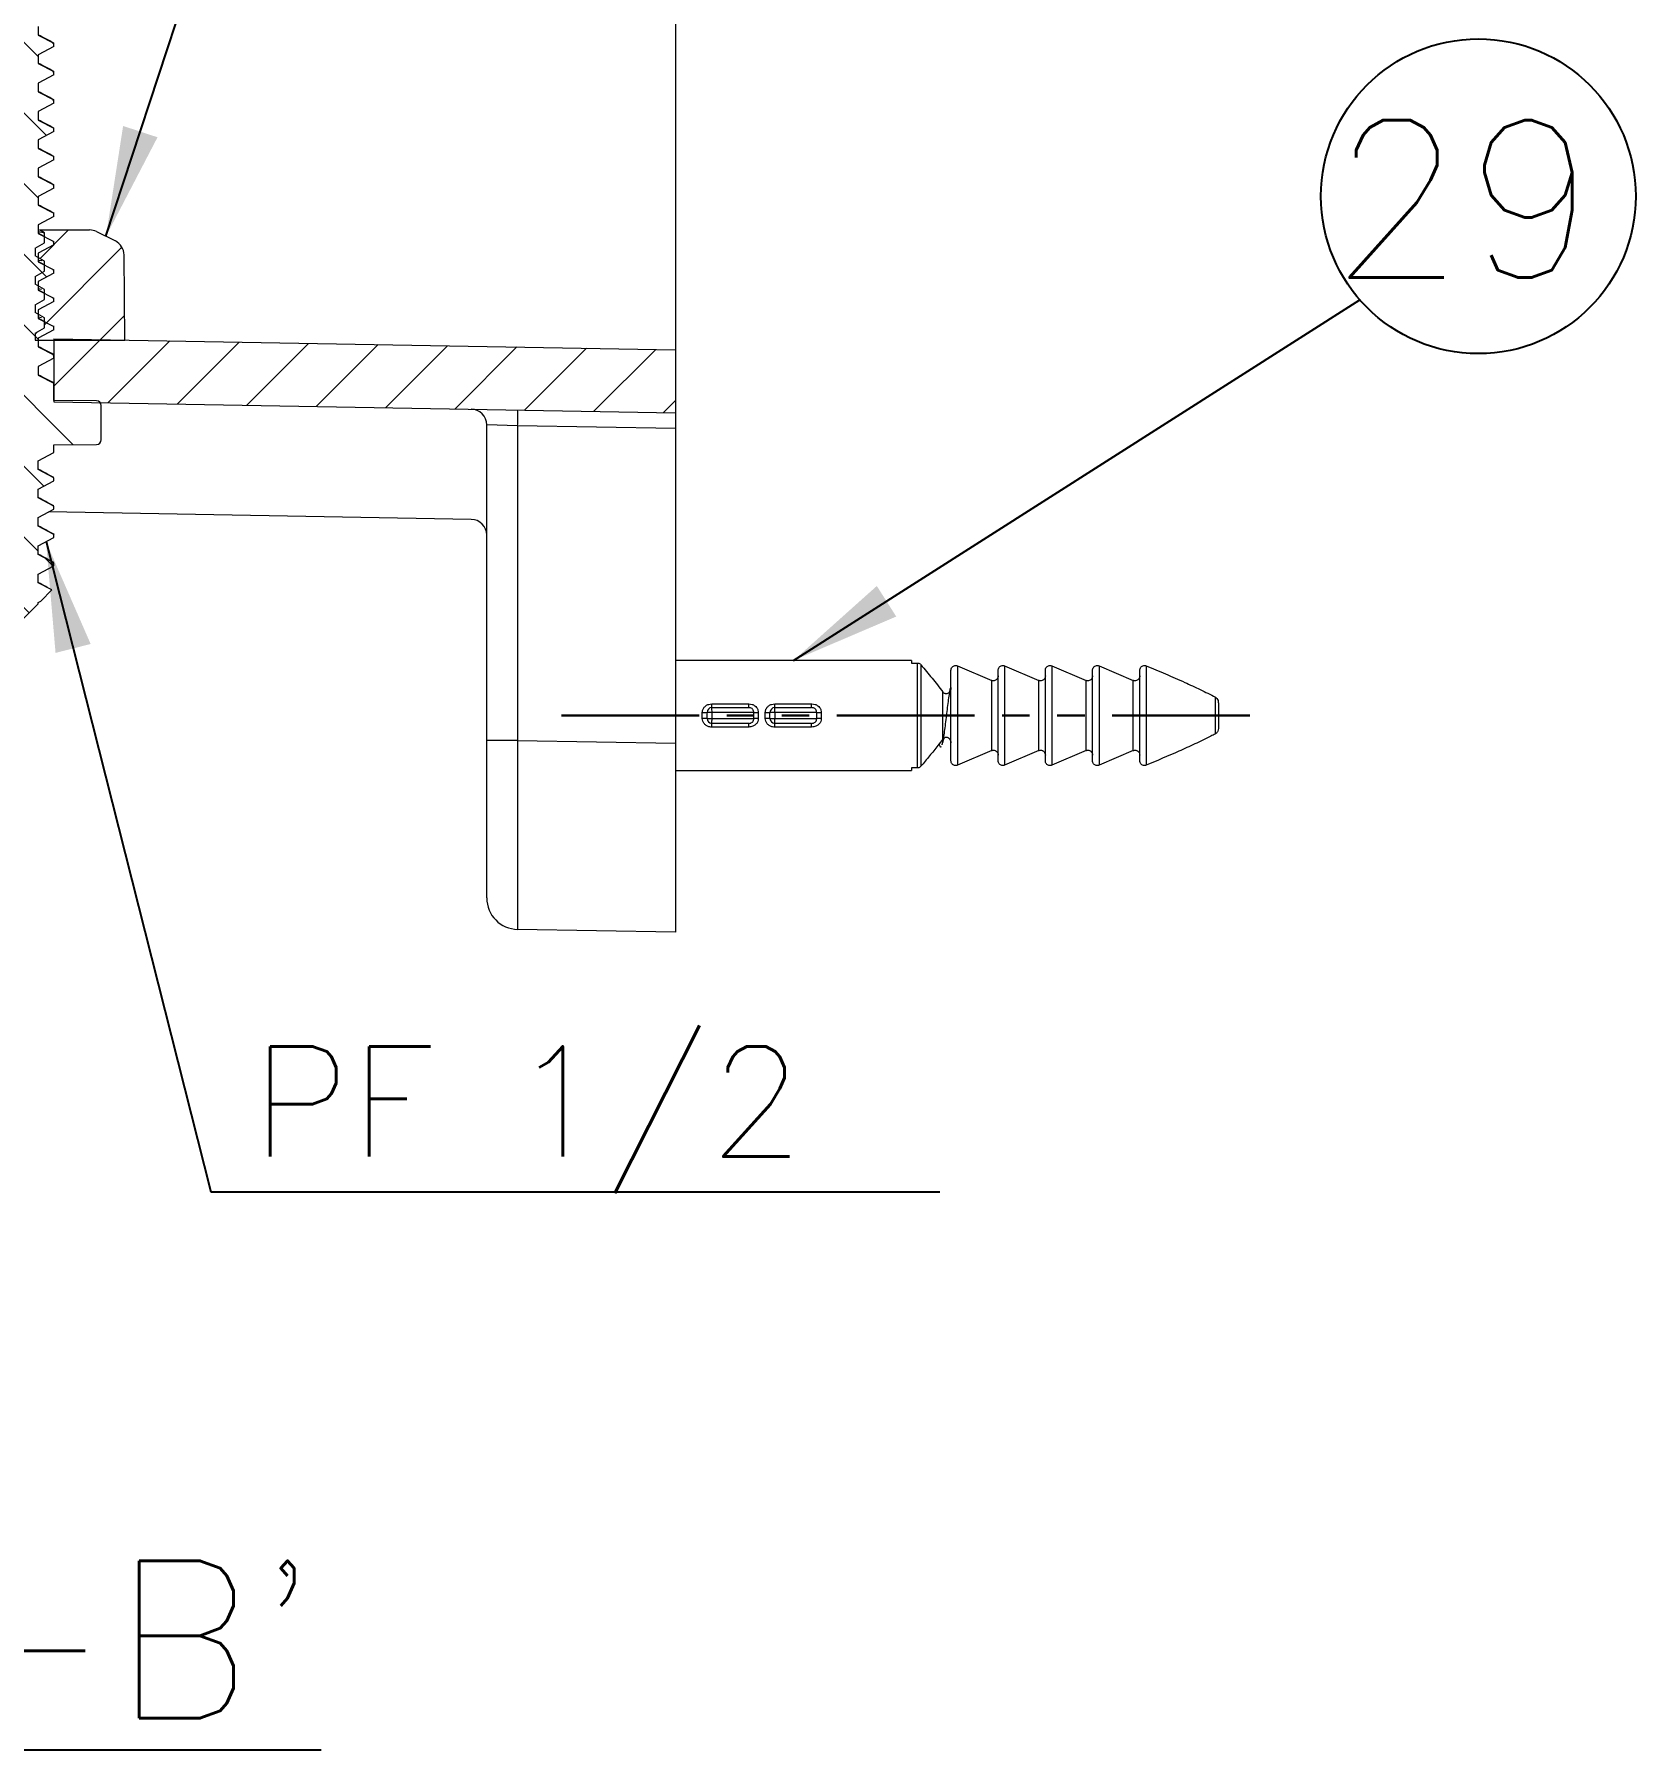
# Model space of a CAD drawing. Extents: x 14808 to 20058, y -13198 to -11680.
# Drawn here: x 16203.6 to 16254.5, y -12087.8 to -12033.4 of the extents above; entities that cross this region are included whole.
import ezdxf

# ---------------------------------------------------------------- set-up
doc = ezdxf.new("R2010")
doc.units = 0
doc.header["$LTSCALE"] = 7
doc.header["$MEASUREMENT"] = 0
doc.linetypes.add('PHANTOM', pattern=[2.5, 1.25, -0.25, 0.25, -0.25, 0.25, -0.25])
doc.layers.get('0').update_dxf_attribs({"color": 2, "linetype": 'CONTINUOUS'})
doc.layers.add('D', color=2, linetype='CONTINUOUS')
doc.layers.add('DWG', color=7, linetype='CONTINUOUS')
doc.styles.add('GHS', font='romans', dxfattribs={"bigfont": 'ghs'})
doc.dimstyles.new('STANDARD$7', dxfattribs={"dimtxt": 3.5, "dimasz": 3, "dimexe": 1, "dimexo": 0.0625, "dimgap": 1, "dimtad": 1, "dimdec": 4, "dimzin": 0, "dimdsep": 46, "dimtxsty": 'GHS', "dimcen": 1, "dimclrt": 2, "dimadec": 0, "dimazin": 0, "dimtfac": 1, "dimtdec": 4, "dimtofl": 0, "dimtmove": 0, "dimatfit": 3, "dimfxl": 1, "dimtolj": 1, "dimtzin": 0, "dimarcsym": 0})
pattern_1 = [(45, (16919.7908, -11560.2243), (-1.122532, 1.122532), [])]

msp = doc.modelspace()

# ---------------------------------------------------------------- hatches: boundary and pattern name
at = {"linetype": 'Continuous', "lineweight": 0}
h = msp.add_hatch(dxfattribs=at)
h.set_pattern_fill('ANSI31', color=2, scale=0.5, angle=90, style=0)
h.set_pattern_definition([(135, (16919.7908, -11560.2243), (-1.122532, -1.122532), [])])
edge = h.paths.add_edge_path(flags=0)
edge.add_line((16204.246, -12050.24), (16204.246, -12050.14))
edge.add_line((16204.246, -12050.14), (16203.741, -12049.878))
edge.add_line((16203.741, -12049.878), (16203.741, -12049.603))
edge.add_line((16203.741, -12049.603), (16204.246, -12049.34))
edge.add_line((16204.246, -12049.34), (16204.246, -12049.24))
edge.add_line((16204.246, -12049.24), (16203.741, -12048.978))
edge.add_line((16203.741, -12048.978), (16203.741, -12048.703))
edge.add_line((16203.741, -12048.703), (16204.246, -12048.44))
edge.add_line((16204.246, -12048.44), (16204.246, -12048.34))
edge.add_line((16204.246, -12048.34), (16203.741, -12048.078))
edge.add_line((16203.741, -12048.078), (16203.741, -12047.803))
edge.add_line((16203.741, -12047.803), (16204.246, -12047.54))
edge.add_line((16204.246, -12047.54), (16204.246, -12047.44))
edge.add_line((16204.246, -12047.44), (16203.741, -12047.178))
edge.add_line((16203.741, -12047.178), (16203.741, -12046.903))
edge.add_line((16203.741, -12046.903), (16204.246, -12046.64))
edge.add_line((16204.246, -12046.64), (16204.246, -12046.395))
edge.add_line((16204.246, -12046.395), (16205.597, -12046.383))
edge.add_arc((16205.596, -12046.233), 0.15, 270.5, 360)
edge.add_line((16205.746, -12046.233), (16205.746, -12045.148))
edge.add_arc((16205.596, -12045.148), 0.15, 0, 89.5)
edge.add_line((16205.597, -12044.998), (16204.246, -12044.986))
edge.add_line((16204.246, -12044.986), (16204.246, -12044.44))
edge.add_line((16204.246, -12044.44), (16203.741, -12044.178))
edge.add_line((16203.741, -12044.178), (16203.741, -12043.903))
edge.add_line((16203.741, -12043.903), (16204.246, -12043.64))
edge.add_line((16204.246, -12043.64), (16204.246, -12043.54))
edge.add_line((16204.246, -12043.54), (16203.741, -12043.278))
edge.add_line((16203.741, -12043.278), (16203.741, -12043.003))
edge.add_line((16203.741, -12043.003), (16204.246, -12042.74))
edge.add_line((16204.246, -12042.74), (16204.246, -12042.64))
edge.add_line((16204.246, -12042.64), (16203.741, -12042.378))
edge.add_line((16203.741, -12042.378), (16203.741, -12042.103))
edge.add_line((16203.741, -12042.103), (16204.246, -12041.84))
edge.add_line((16204.246, -12041.84), (16204.246, -12041.74))
edge.add_line((16204.246, -12041.74), (16203.741, -12041.478))
edge.add_line((16203.741, -12041.478), (16203.741, -12041.203))
edge.add_line((16203.741, -12041.203), (16204.246, -12040.94))
edge.add_line((16204.246, -12040.94), (16204.246, -12040.84))
edge.add_line((16204.246, -12040.84), (16203.741, -12040.578))
edge.add_line((16203.741, -12040.578), (16203.741, -12040.303))
edge.add_line((16203.741, -12040.303), (16204.246, -12040.04))
edge.add_line((16204.246, -12040.04), (16204.246, -12039.94))
edge.add_line((16204.246, -12039.94), (16203.741, -12039.678))
edge.add_line((16203.741, -12039.678), (16203.741, -12039.403))
edge.add_line((16203.741, -12039.403), (16204.246, -12039.14))
edge.add_line((16204.246, -12039.14), (16204.246, -12039.04))
edge.add_line((16204.246, -12039.04), (16203.741, -12038.778))
edge.add_line((16203.741, -12038.778), (16203.741, -12038.503))
edge.add_line((16203.741, -12038.503), (16204.246, -12038.24))
edge.add_line((16204.246, -12038.24), (16204.246, -12038.14))
edge.add_line((16204.246, -12038.14), (16203.741, -12037.878))
edge.add_line((16203.741, -12037.878), (16203.741, -12037.603))
edge.add_line((16203.741, -12037.603), (16204.246, -12037.34))
edge.add_line((16204.246, -12037.34), (16204.246, -12037.24))
edge.add_line((16204.246, -12037.24), (16203.741, -12036.978))
edge.add_line((16203.741, -12036.978), (16203.741, -12036.703))
edge.add_line((16203.741, -12036.703), (16204.246, -12036.44))
edge.add_line((16204.246, -12036.44), (16204.246, -12036.34))
edge.add_line((16204.246, -12036.34), (16203.741, -12036.078))
edge.add_line((16203.741, -12036.078), (16203.741, -12035.803))
edge.add_line((16203.741, -12035.803), (16204.246, -12035.54))
edge.add_line((16204.246, -12035.54), (16204.246, -12035.44))
edge.add_line((16204.246, -12035.44), (16203.741, -12035.178))
edge.add_line((16203.741, -12035.178), (16203.741, -12034.903))
edge.add_line((16203.741, -12034.903), (16204.246, -12034.64))
edge.add_line((16204.246, -12034.64), (16204.246, -12034.54))
edge.add_line((16204.246, -12034.54), (16203.741, -12034.278))
edge.add_line((16203.741, -12034.278), (16203.741, -12034.003))
edge.add_line((16203.741, -12034.003), (16204.246, -12033.74))
edge.add_line((16204.246, -12033.74), (16204.246, -12033.64))
edge.add_line((16204.246, -12033.64), (16203.741, -12033.378))
edge.add_line((16203.741, -12033.378), (16203.741, -12033.103))
edge.add_line((16203.741, -12033.103), (16204.18, -12032.875))
edge.add_line((16204.18, -12032.875), (16203.828, -12032.523))
edge.add_line((16203.828, -12032.523), (16203.741, -12032.478))
edge.add_line((16203.741, -12032.478), (16203.741, -12032.436))
edge.add_line((16203.741, -12032.436), (16203.246, -12031.94))
edge.add_line((16203.246, -12031.94), (16202.648, -12031.94))
edge.add_line((16202.648, -12031.94), (16202.143, -12032.44))
edge.add_line((16202.143, -12032.44), (16202.104, -12041.44))
edge.add_line((16202.104, -12041.44), (16201.021, -12041.44))
edge.add_line((16201.021, -12041.44), (16201.071, -12047.19))
edge.add_line((16201.071, -12047.19), (16201.325, -12047.44))
edge.add_line((16201.325, -12047.44), (16202.621, -12047.44))
edge.add_line((16202.621, -12047.44), (16202.66, -12051.94))
edge.add_line((16202.66, -12051.94), (16203.246, -12051.94))
edge.add_line((16203.246, -12051.94), (16203.741, -12051.445))
edge.add_line((16203.741, -12051.445), (16203.741, -12051.403))
edge.add_line((16203.741, -12051.403), (16203.828, -12051.357))
edge.add_line((16203.828, -12051.357), (16204.18, -12051.006))
edge.add_line((16204.18, -12051.006), (16203.741, -12050.778))
edge.add_line((16203.741, -12050.778), (16203.741, -12050.503))
edge.add_line((16203.741, -12050.503), (16204.246, -12050.24))
h = msp.add_hatch(dxfattribs=at)
h.set_pattern_fill('ANSI31', color=2, scale=0.5, style=0)
h.set_pattern_definition(pattern_1)
edge = h.paths.add_edge_path(flags=0)
edge.add_line((16203.943, -12039.978), (16203.653, -12040.146))
edge.add_line((16203.653, -12040.146), (16203.653, -12040.396))
edge.add_line((16203.653, -12040.396), (16203.943, -12040.563))
edge.add_line((16203.943, -12040.563), (16203.943, -12040.878))
edge.add_line((16203.943, -12040.878), (16203.653, -12041.046))
edge.add_line((16203.653, -12041.046), (16203.653, -12041.296))
edge.add_line((16203.653, -12041.296), (16203.943, -12041.463))
edge.add_line((16203.943, -12041.463), (16203.943, -12041.778))
edge.add_line((16203.943, -12041.778), (16203.653, -12041.946))
edge.add_line((16203.653, -12041.946), (16203.653, -12042.196))
edge.add_line((16203.653, -12042.196), (16203.943, -12042.363))
edge.add_line((16203.943, -12042.363), (16203.943, -12042.678))
edge.add_line((16203.943, -12042.678), (16203.653, -12042.846))
edge.add_line((16203.653, -12042.846), (16203.653, -12043.071))
edge.add_line((16203.653, -12043.071), (16206.496, -12043.071))
edge.add_line((16206.496, -12043.071), (16206.472, -12040.364))
edge.add_arc((16205.972, -12040.368), 0.5, 0.5, 63.4349)
edge.add_line((16206.196, -12039.921), (16205.601, -12039.624))
edge.add_arc((16205.378, -12040.071), 0.5, 63.4349, 90)
edge.add_line((16205.378, -12039.571), (16203.783, -12039.571))
edge.add_line((16203.783, -12039.571), (16203.943, -12039.663))
edge.add_line((16203.943, -12039.663), (16203.943, -12039.978))
h = msp.add_hatch(dxfattribs=at)
h.set_pattern_fill('ANSI31', color=2, scale=0.5, style=0)
h.set_pattern_definition(pattern_1)
h.paths.add_polyline_path([(16223.996, -12045.377), (16223.996, -12043.376), (16204.246, -12043.032), (16204.246, -12045.032)], flags=0)

# ---------------------------------------------------------------- linework, layer by layer
at = {"color": 7, "linetype": 'Continuous', "lineweight": 15}
for p, q in [((16223.996, -12032.087), (16223.996, -12033.784)), ((16203.741, -12033.103), (16203.741, -12033.378)), ((16203.741, -12033.378), (16204.246, -12033.64)), ((16204.246, -12033.74), (16203.741, -12034.003)), ((16204.203, -12033.633), (16204.246, -12033.64)), ((16204.246, -12033.74), (16204.246, -12033.64)), ((16223.996, -12033.784), (16223.996, -12043.376)), ((16203.741, -12034.003), (16203.741, -12034.278)), ((16203.741, -12034.278), (16204.246, -12034.54)), ((16204.246, -12034.64), (16203.741, -12034.903)), ((16203.741, -12034.903), (16203.741, -12035.178)), ((16204.201, -12034.533), (16204.246, -12034.54)), ((16204.246, -12034.64), (16204.246, -12034.54)), ((16203.741, -12035.178), (16204.246, -12035.44)), ((16204.198, -12035.433), (16204.246, -12035.44)), ((16204.246, -12035.54), (16204.246, -12035.44)), ((16204.246, -12035.54), (16203.741, -12035.803)), ((16203.741, -12035.803), (16203.741, -12036.078)), ((16203.741, -12036.078), (16204.246, -12036.34)), ((16204.246, -12036.44), (16203.741, -12036.703)), ((16204.221, -12036.333), (16204.246, -12036.34)), ((16204.246, -12036.44), (16204.246, -12036.34)), ((16203.741, -12036.703), (16203.741, -12036.978)), ((16203.741, -12036.978), (16204.246, -12037.24)), ((16204.246, -12037.34), (16203.741, -12037.603)), ((16203.741, -12037.603), (16203.741, -12037.878)), ((16204.219, -12037.233), (16204.246, -12037.24)), ((16204.246, -12037.34), (16204.246, -12037.24)), ((16203.741, -12037.878), (16204.246, -12038.14)), ((16204.205, -12038.133), (16204.246, -12038.14)), ((16204.246, -12038.24), (16204.246, -12038.14)), ((16204.246, -12038.24), (16203.741, -12038.503)), ((16203.741, -12038.503), (16203.741, -12038.778)), ((16203.741, -12038.778), (16204.246, -12039.04)), ((16204.246, -12039.14), (16203.741, -12039.403)), ((16204.246, -12039.14), (16204.246, -12039.04)), ((16203.741, -12039.403), (16203.741, -12039.678)), ((16203.936, -12039.775), (16203.741, -12039.674)), ((16203.741, -12039.678), (16204.246, -12039.94)), ((16203.943, -12039.663), (16203.783, -12039.571)), ((16203.783, -12039.571), (16205.378, -12039.571)), ((16203.943, -12039.978), (16203.943, -12039.663)), ((16205.601, -12039.624), (16206.196, -12039.921)), ((16203.653, -12040.146), (16203.943, -12039.978)), ((16203.653, -12040.146), (16203.653, -12040.396)), ((16204.246, -12040.04), (16203.741, -12040.303)), ((16203.741, -12040.303), (16203.741, -12040.578)), ((16204.211, -12039.933), (16204.246, -12039.94)), ((16204.246, -12040.04), (16204.246, -12039.94)), ((16206.496, -12043.071), (16206.472, -12040.364)), ((16203.943, -12040.563), (16203.653, -12040.396)), ((16203.653, -12041.046), (16203.943, -12040.878)), ((16203.936, -12040.675), (16203.741, -12040.574)), ((16203.741, -12040.578), (16204.246, -12040.84)), ((16203.943, -12040.878), (16203.943, -12040.563)), ((16204.214, -12040.833), (16204.246, -12040.84)), ((16204.246, -12040.94), (16204.246, -12040.84)), ((16203.653, -12041.046), (16203.653, -12041.296)), ((16203.943, -12041.463), (16203.653, -12041.296)), ((16204.246, -12040.94), (16203.741, -12041.203)), ((16203.741, -12041.203), (16203.741, -12041.478)), ((16203.741, -12041.427), (16203.848, -12041.446)), ((16203.936, -12041.575), (16203.741, -12041.474)), ((16203.741, -12041.478), (16204.246, -12041.74)), ((16203.943, -12041.778), (16203.943, -12041.463)), ((16203.653, -12041.946), (16203.943, -12041.778)), ((16203.653, -12041.946), (16203.653, -12042.196)), ((16204.246, -12041.84), (16203.741, -12042.103)), ((16204.212, -12041.733), (16204.246, -12041.74)), ((16204.246, -12041.84), (16204.246, -12041.74)), ((16203.943, -12042.363), (16203.653, -12042.196)), ((16203.741, -12042.103), (16203.741, -12042.378)), ((16203.741, -12042.326), (16203.853, -12042.346)), ((16203.936, -12042.475), (16203.741, -12042.374)), ((16203.741, -12042.378), (16204.246, -12042.64)), ((16203.943, -12042.678), (16203.943, -12042.363)), ((16203.653, -12042.846), (16203.943, -12042.678)), ((16203.653, -12042.846), (16203.653, -12043.071)), ((16203.653, -12043.071), (16206.496, -12043.071)), ((16204.246, -12042.74), (16203.741, -12043.003)), ((16203.741, -12043.003), (16203.741, -12043.278)), ((16204.246, -12042.74), (16204.246, -12042.64)), ((16204.246, -12043.032), (16204.246, -12045.032)), ((16204.246, -12043.032), (16223.996, -12043.376)), ((16203.741, -12043.278), (16204.246, -12043.54)), ((16204.246, -12043.64), (16203.741, -12043.903)), ((16204.212, -12043.533), (16204.246, -12043.54)), ((16204.246, -12043.64), (16204.246, -12043.54)), ((16223.996, -12043.376), (16223.996, -12045.377)), ((16203.741, -12043.903), (16203.741, -12044.178)), ((16203.741, -12044.178), (16204.246, -12044.44)), ((16204.215, -12044.433), (16204.246, -12044.44)), ((16204.246, -12044.986), (16204.246, -12044.44)), ((16205.597, -12044.998), (16204.246, -12044.986)), ((16204.246, -12045.032), (16223.996, -12045.377)), ((16205.746, -12046.233), (16205.746, -12045.148)), ((16218.978, -12045.789), (16217.996, -12045.763)), ((16217.996, -12055.79), (16217.996, -12045.763)), ((16223.996, -12045.877), (16218.978, -12045.789)), ((16218.978, -12045.789), (16218.978, -12055.79)), ((16223.996, -12045.377), (16223.996, -12045.877)), ((16223.996, -12045.877), (16223.996, -12055.878)), ((16203.741, -12046.903), (16204.246, -12046.64)), ((16203.741, -12047.178), (16203.741, -12046.903)), ((16204.246, -12046.395), (16205.597, -12046.383)), ((16204.246, -12046.64), (16204.246, -12046.395)), ((16204.246, -12047.44), (16203.741, -12047.178)), ((16204.246, -12047.44), (16204.216, -12047.433)), ((16204.246, -12047.54), (16204.246, -12047.44)), ((16203.741, -12047.803), (16204.246, -12047.54)), ((16203.741, -12048.078), (16203.741, -12047.803)), ((16204.246, -12048.34), (16203.741, -12048.078)), ((16203.741, -12048.703), (16204.246, -12048.44)), ((16217.504, -12048.763), (16204.075, -12048.529)), ((16204.246, -12048.34), (16204.211, -12048.333)), ((16204.246, -12048.44), (16204.246, -12048.34)), ((16203.741, -12048.978), (16203.741, -12048.703)), ((16204.246, -12049.24), (16203.741, -12048.978)), ((16203.741, -12049.603), (16204.246, -12049.34)), ((16203.741, -12049.878), (16203.741, -12049.603)), ((16204.246, -12049.34), (16204.246, -12049.24)), ((16204.246, -12050.14), (16203.741, -12049.878)), ((16204.246, -12050.14), (16204.22, -12050.133)), ((16204.246, -12050.24), (16204.246, -12050.14)), ((16203.741, -12050.503), (16204.246, -12050.24)), ((16203.741, -12050.778), (16203.741, -12050.503)), ((16204.18, -12051.006), (16203.741, -12050.778)), ((16204.18, -12051.006), (16203.828, -12051.357)), ((16204.18, -12051.006), (16204.149, -12051.001)), ((16203.741, -12051.445), (16203.246, -12051.94)), ((16203.741, -12051.403), (16203.828, -12051.357)), ((16203.741, -12051.445), (16203.741, -12051.403)), ((16231.496, -12053.244), (16223.996, -12053.244)), ((16231.496, -12053.244), (16231.496, -12053.327)), ((16231.496, -12053.327), (16231.678, -12053.327)), ((16231.678, -12056.661), (16231.678, -12053.327)), ((16231.79, -12053.38), (16231.79, -12056.608)), ((16232.951, -12053.413), (16232.951, -12056.574)), ((16232.951, -12053.413), (16234.04, -12053.883)), ((16234.451, -12053.413), (16234.451, -12056.574)), ((16234.451, -12053.413), (16235.54, -12053.883)), ((16235.951, -12053.413), (16235.951, -12056.574)), ((16235.951, -12053.413), (16237.04, -12053.883)), ((16237.451, -12053.413), (16237.451, -12056.574)), ((16237.451, -12053.413), (16238.54, -12053.883)), ((16238.951, -12053.413), (16238.951, -12056.574)), ((16232.746, -12056.427), (16232.746, -12053.561)), ((16234.04, -12056.105), (16234.04, -12053.883)), ((16234.246, -12056.427), (16234.246, -12053.561)), ((16235.54, -12056.105), (16235.54, -12053.883)), ((16235.746, -12056.427), (16235.746, -12053.561)), ((16237.04, -12056.105), (16237.04, -12053.883)), ((16237.246, -12056.427), (16237.246, -12053.561)), ((16238.54, -12056.105), (16238.54, -12053.883)), ((16238.746, -12056.427), (16238.746, -12053.561)), ((16232.483, -12055.744), (16232.483, -12054.244)), ((16232.742, -12054.094), (16232.691, -12054.261)), ((16241.151, -12055.575), (16241.151, -12054.413)), ((16224.846, -12055.086), (16224.846, -12054.902)), ((16225.153, -12054.894), (16224.996, -12054.894)), ((16224.996, -12055.094), (16224.996, -12054.894)), ((16224.996, -12055.094), (16225.153, -12055.094)), ((16225.146, -12054.744), (16225.146, -12054.626)), ((16225.146, -12054.626), (16226.32, -12054.626)), ((16225.153, -12054.894), (16225.153, -12055.094)), ((16226.32, -12054.744), (16226.32, -12054.626)), ((16226.846, -12055.086), (16226.846, -12054.902)), ((16227.153, -12054.894), (16226.996, -12054.894)), ((16226.996, -12055.094), (16226.996, -12054.894)), ((16226.996, -12055.094), (16227.153, -12055.094)), ((16227.146, -12054.744), (16227.146, -12054.626)), ((16227.146, -12054.626), (16228.32, -12054.626)), ((16227.153, -12054.894), (16227.153, -12055.094)), ((16228.32, -12054.744), (16228.32, -12054.626)), ((16241.246, -12054.624), (16241.246, -12055.364)), ((16225.146, -12055.362), (16225.146, -12055.244)), ((16226.32, -12055.362), (16225.146, -12055.362)), ((16226.32, -12055.362), (16226.32, -12055.244)), ((16227.146, -12055.362), (16227.146, -12055.244)), ((16228.32, -12055.362), (16227.146, -12055.362)), ((16228.32, -12055.362), (16228.32, -12055.244)), ((16218.978, -12055.79), (16217.996, -12055.79)), ((16217.996, -12060.789), (16217.996, -12055.79)), ((16218.978, -12055.79), (16223.996, -12055.878)), ((16223.996, -12055.878), (16223.996, -12061.877)), ((16234.04, -12056.105), (16232.951, -12056.574)), ((16235.54, -12056.105), (16234.451, -12056.574)), ((16237.04, -12056.105), (16235.951, -12056.574)), ((16238.54, -12056.105), (16237.451, -12056.574)), ((16231.678, -12056.661), (16231.496, -12056.661)), ((16231.496, -12056.661), (16231.496, -12056.744)), ((16223.996, -12056.744), (16231.496, -12056.744)), ((16223.996, -12061.877), (16218.978, -12061.789))]:
    msp.add_line(p, q, dxfattribs=at)
at = {"color": 1, "linetype": 'PHANTOM', "lineweight": 30, "ltscale": 0.5}
msp.add_line((16242.246, -12054.994), (16219.575, -12054.994), dxfattribs=at)
msp.add_circle((16249.503, -12038.5), 5)
at = {"color": 7, "linetype": 'Continuous', "lineweight": 15}
for centre, radius, start, end in [((16205.378, -12040.071), 0.5, 63.4349, 90), ((16205.972, -12040.368), 0.5, 0.5, 63.4349), ((16205.596, -12045.148), 0.15, 0, 89.5), ((16217.496, -12045.763), 0.5, 0, 89), ((16211.814, -12045.539), 7.168, 358.0016, 1.9984), ((16205.596, -12046.233), 0.15, 270.5, 0), ((16217.496, -12049.263), 0.5, 0, 89), ((16224.883, -12054.183), 0.719, 267.0203, 279.0053), ((16224.883, -12055.804), 0.719, 80.9947, 92.9797), ((16225.146, -12054.894), 0.15, 90, 180), ((16225.146, -12055.094), 0.15, 180, 270), ((16224.438, -12054.857), 0.716, 357.0075, 9.0446), ((16224.438, -12055.131), 0.716, 350.9554, 2.9925), ((16226.619, -12053.685), 1.217, 263.4644, 270.2691), ((16226.619, -12056.303), 1.217, 89.7309, 96.5356), ((16226.883, -12054.183), 0.719, 267.0203, 279.0053), ((16226.883, -12055.804), 0.719, 80.9947, 92.9797), ((16227.146, -12054.894), 0.15, 90, 180), ((16227.146, -12055.094), 0.15, 180, 270), ((16226.438, -12054.857), 0.716, 357.0075, 9.0446), ((16226.438, -12055.131), 0.716, 350.9554, 2.9925), ((16228.619, -12053.685), 1.217, 263.4644, 270.2691), ((16228.619, -12056.303), 1.217, 89.7309, 96.5356), ((16218.996, -12060.789), 1, 180, 269)]:
    msp.add_arc(centre, radius, start, end, dxfattribs=at)
msp.add_ellipse((16218.996, -12055.789), major_axis=(0.017, 6.001), ratio=0.002908, start_param=1.571059, end_param=3.14155, dxfattribs=at)
for points, knots in [([(16204.239, -12033.633), (16204.154, -12033.589), (16203.989, -12033.503), (16203.823, -12033.416), (16203.741, -12033.374)], [0, 0, 0, 0, 0.507767, 1, 1, 1, 1]), ([(16204.239, -12034.533), (16204.154, -12034.489), (16203.989, -12034.403), (16203.823, -12034.316), (16203.741, -12034.274)], [0, 0, 0, 0, 0.507767, 1, 1, 1, 1]), ([(16204.239, -12035.433), (16204.154, -12035.389), (16203.989, -12035.303), (16203.823, -12035.216), (16203.741, -12035.174)], [0, 0, 0, 0, 0.507767, 1, 1, 1, 1]), ([(16204.239, -12036.333), (16204.154, -12036.289), (16203.989, -12036.203), (16203.823, -12036.116), (16203.741, -12036.074)], [0, 0, 0, 0, 0.507767, 1, 1, 1, 1]), ([(16204.239, -12037.233), (16204.154, -12037.189), (16203.989, -12037.103), (16203.823, -12037.016), (16203.741, -12036.974)], [0, 0, 0, 0, 0.507767, 1, 1, 1, 1]), ([(16204.239, -12038.133), (16204.154, -12038.089), (16203.989, -12038.003), (16203.823, -12037.916), (16203.741, -12037.874)], [0, 0, 0, 0, 0.507767, 1, 1, 1, 1]), ([(16204.239, -12039.033), (16204.154, -12038.989), (16203.989, -12038.903), (16203.823, -12038.816), (16203.741, -12038.774)], [0, 0, 0, 0, 0.507767, 1, 1, 1, 1]), ([(16204.235, -12039.033), (16204.237, -12039.033), (16204.253, -12039.036), (16204.249, -12039.038), (16204.246, -12039.04)], [0, 0, 0, 0, 0.117816, 1, 1, 1, 1]), ([(16203.741, -12039.624), (16203.764, -12039.626), (16203.894, -12039.637), (16203.905, -12039.648), (16203.914, -12039.656)], [0, 0, 0, 0, 0.174058, 1, 1, 1, 1]), ([(16203.741, -12040.524), (16203.753, -12040.525), (16203.87, -12040.533), (16203.869, -12040.54), (16203.867, -12040.547)], [0, 0, 0, 0, 0.102237, 1, 1, 1, 1]), ([(16204.226, -12042.633), (16204.232, -12042.634), (16204.253, -12042.636), (16204.249, -12042.639), (16204.246, -12042.64)], [0, 0, 0, 0, 0.297031, 1, 1, 1, 1]), ([(16204.239, -12043.533), (16204.154, -12043.489), (16203.989, -12043.403), (16203.823, -12043.316), (16203.741, -12043.274)], [0, 0, 0, 0, 0.5077675, 1, 1, 1, 1]), ([(16204.239, -12044.433), (16204.154, -12044.389), (16203.989, -12044.303), (16203.823, -12044.216), (16203.741, -12044.174)], [0, 0, 0, 0, 0.507767, 1, 1, 1, 1]), ([(16204.239, -12047.433), (16204.154, -12047.389), (16203.989, -12047.303), (16203.823, -12047.216), (16203.741, -12047.174)], [0, 0, 0, 0, 0.507767, 1, 1, 1, 1]), ([(16204.239, -12048.333), (16204.154, -12048.289), (16203.989, -12048.203), (16203.823, -12048.116), (16203.741, -12048.074)], [0, 0, 0, 0, 0.5077675, 1, 1, 1, 1]), ([(16204.239, -12049.233), (16204.154, -12049.189), (16203.989, -12049.103), (16203.823, -12049.016), (16203.741, -12048.974)], [0, 0, 0, 0, 0.507767, 1, 1, 1, 1]), ([(16204.246, -12049.24), (16204.247, -12049.239), (16204.249, -12049.237), (16204.23, -12049.234), (16204.22, -12049.233)], [0, 0, 0, 0, 0.467804, 1, 1, 1, 1]), ([(16204.239, -12050.133), (16204.154, -12050.089), (16203.989, -12050.003), (16203.823, -12049.916), (16203.741, -12049.874)], [0, 0, 0, 0, 0.5077675, 1, 1, 1, 1]), ([(16204.155, -12050.99), (16204.099, -12050.96), (16203.961, -12050.888), (16203.823, -12050.816), (16203.741, -12050.774)], [0, 0, 0, 0, 0.408874, 1, 1, 1, 1]), ([(16231.678, -12053.327), (16231.684, -12053.327), (16231.699, -12053.328), (16231.73, -12053.335), (16231.764, -12053.352), (16231.783, -12053.372), (16231.79, -12053.38)], [0, 0, 0, 0, 0.143051, 0.35299, 0.744782, 1, 1, 1, 1]), ([(16231.79, -12053.38), (16231.909, -12053.521), (16232.148, -12053.803), (16232.371, -12054.097), (16232.483, -12054.244)], [0, 0, 0, 0, 0.499794, 1, 1, 1, 1]), ([(16232.746, -12053.561), (16232.747, -12053.543), (16232.751, -12053.505), (16232.779, -12053.456), (16232.82, -12053.42), (16232.863, -12053.404), (16232.906, -12053.401), (16232.933, -12053.406), (16232.95, -12053.413), (16232.951, -12053.413)], [0, 0, 0, 0, 0.183485, 0.373192, 0.554244, 0.72489, 0.820724, 0.983017, 1, 1, 1, 1]), ([(16234.246, -12053.561), (16234.247, -12053.543), (16234.251, -12053.505), (16234.279, -12053.456), (16234.32, -12053.42), (16234.363, -12053.404), (16234.406, -12053.401), (16234.433, -12053.406), (16234.45, -12053.413), (16234.451, -12053.413)], [0, 0, 0, 0, 0.183485, 0.373192, 0.554244, 0.72489, 0.820724, 0.983017, 1, 1, 1, 1]), ([(16235.746, -12053.561), (16235.747, -12053.543), (16235.751, -12053.505), (16235.779, -12053.456), (16235.82, -12053.42), (16235.863, -12053.404), (16235.906, -12053.401), (16235.933, -12053.406), (16235.95, -12053.413), (16235.951, -12053.413)], [0, 0, 0, 0, 0.183485, 0.373192, 0.554244, 0.72489, 0.820724, 0.983017, 1, 1, 1, 1]), ([(16237.246, -12053.561), (16237.247, -12053.543), (16237.251, -12053.505), (16237.279, -12053.456), (16237.32, -12053.42), (16237.363, -12053.404), (16237.406, -12053.401), (16237.433, -12053.406), (16237.45, -12053.413), (16237.451, -12053.413)], [0, 0, 0, 0, 0.1834852, 0.3731921, 0.5542445, 0.7248902, 0.8207235, 0.9830171, 1, 1, 1, 1]), ([(16238.746, -12053.561), (16238.747, -12053.543), (16238.751, -12053.505), (16238.779, -12053.456), (16238.82, -12053.42), (16238.863, -12053.404), (16238.906, -12053.401), (16238.933, -12053.406), (16238.95, -12053.413), (16238.951, -12053.413)], [0, 0, 0, 0, 0.183485, 0.373192, 0.554244, 0.72489, 0.820724, 0.983017, 1, 1, 1, 1]), ([(16238.951, -12053.413), (16239.156, -12053.5), (16239.564, -12053.673), (16240.137, -12053.924), (16240.669, -12054.165), (16240.99, -12054.33), (16241.151, -12054.413)], [0, 0, 0, 0, 0.275504, 0.551034, 0.775409, 1, 1, 1, 1]), ([(16234.246, -12053.73), (16234.245, -12053.74), (16234.244, -12053.769), (16234.227, -12053.817), (16234.19, -12053.862), (16234.142, -12053.89), (16234.091, -12053.897), (16234.058, -12053.89), (16234.042, -12053.883), (16234.04, -12053.883)], [0, 0, 0, 0, 0.0972729, 0.2926542, 0.4863691, 0.6666558, 0.8288978, 0.9800586, 1, 1, 1, 1]), ([(16235.746, -12053.73), (16235.745, -12053.74), (16235.744, -12053.769), (16235.727, -12053.817), (16235.69, -12053.862), (16235.642, -12053.89), (16235.591, -12053.897), (16235.558, -12053.89), (16235.542, -12053.883), (16235.54, -12053.883)], [0, 0, 0, 0, 0.097273, 0.292654, 0.486369, 0.666656, 0.828898, 0.980059, 1, 1, 1, 1]), ([(16237.246, -12053.73), (16237.245, -12053.74), (16237.244, -12053.769), (16237.227, -12053.817), (16237.19, -12053.862), (16237.142, -12053.89), (16237.091, -12053.897), (16237.058, -12053.89), (16237.042, -12053.883), (16237.04, -12053.883)], [0, 0, 0, 0, 0.097273, 0.292654, 0.486369, 0.666656, 0.828898, 0.980059, 1, 1, 1, 1]), ([(16238.746, -12053.73), (16238.745, -12053.74), (16238.744, -12053.769), (16238.727, -12053.817), (16238.69, -12053.862), (16238.642, -12053.89), (16238.591, -12053.897), (16238.558, -12053.89), (16238.542, -12053.883), (16238.54, -12053.883)], [0, 0, 0, 0, 0.097273, 0.292654, 0.486369, 0.666656, 0.828898, 0.980059, 1, 1, 1, 1]), ([(16232.466, -12055.916), (16232.469, -12055.909), (16232.482, -12055.878), (16232.506, -12055.757), (16232.536, -12055.562), (16232.569, -12055.323), (16232.601, -12055.062), (16232.631, -12054.797), (16232.663, -12054.544), (16232.695, -12054.326), (16232.72, -12054.173), (16232.736, -12054.121), (16232.741, -12054.104)], [0, 0, 0, 0, 0.029192, 0.143933, 0.256895, 0.372533, 0.487205, 0.600211, 0.715874, 0.830474, 0.943529, 1, 1, 1, 1]), ([(16232.691, -12054.261), (16232.681, -12054.271), (16232.661, -12054.291), (16232.62, -12054.306), (16232.577, -12054.307), (16232.537, -12054.293), (16232.505, -12054.271), (16232.49, -12054.252), (16232.483, -12054.244)], [0, 0, 0, 0, 0.171019, 0.349658, 0.528901, 0.69485, 0.871117, 1, 1, 1, 1]), ([(16232.746, -12054.124), (16232.746, -12054.126), (16232.745, -12054.148), (16232.74, -12054.17), (16232.734, -12054.19)], [0, 0, 0, 0, 0.0587671, 1, 1, 1, 1]), ([(16241.151, -12054.413), (16241.153, -12054.414), (16241.167, -12054.422), (16241.182, -12054.435), (16241.21, -12054.468), (16241.24, -12054.528), (16241.243, -12054.588), (16241.246, -12054.624)], [0, 0, 0, 0, 0.025596, 0.19508, 0.24725, 0.564914, 1, 1, 1, 1]), ([(16224.846, -12054.902), (16224.847, -12054.88), (16224.851, -12054.827), (16224.889, -12054.749), (16224.958, -12054.68), (16225.047, -12054.634), (16225.112, -12054.628), (16225.146, -12054.626)], [0, 0, 0, 0, 0.141948, 0.35246, 0.565359, 0.780891, 1, 1, 1, 1]), ([(16225.146, -12055.362), (16225.124, -12055.361), (16225.068, -12055.358), (16224.984, -12055.325), (16224.908, -12055.263), (16224.856, -12055.18), (16224.849, -12055.117), (16224.846, -12055.086)], [0, 0, 0, 0, 0.145418, 0.368001, 0.585083, 0.794333, 1, 1, 1, 1]), ([(16225.146, -12054.744), (16225.353, -12054.744), (16225.694, -12054.744), (16226.072, -12054.744), (16226.256, -12054.744), (16226.305, -12054.744), (16226.32, -12054.744)], [0, 0, 0, 0, 0.472067, 0.778735, 0.931401, 1, 1, 1, 1]), ([(16226.48, -12054.894), (16226.477, -12054.894), (16226.458, -12054.894), (16226.38, -12054.894), (16226.161, -12054.894), (16225.823, -12054.894), (16225.461, -12054.894), (16225.242, -12054.894), (16225.153, -12054.894)], [0, 0, 0, 0, 0.020848, 0.125544, 0.284114, 0.573057, 0.828417, 1, 1, 1, 1]), ([(16225.153, -12055.094), (16225.227, -12055.094), (16225.373, -12055.094), (16225.593, -12055.094), (16225.812, -12055.094), (16226.022, -12055.094), (16226.187, -12055.094), (16226.307, -12055.094), (16226.395, -12055.094), (16226.454, -12055.094), (16226.475, -12055.094), (16226.48, -12055.094)], [0, 0, 0, 0, 0.141966, 0.284813, 0.431162, 0.579242, 0.719376, 0.79503, 0.872103, 0.96403, 1, 1, 1, 1]), ([(16226.32, -12054.626), (16226.323, -12054.626), (16226.359, -12054.626), (16226.428, -12054.636), (16226.513, -12054.678), (16226.578, -12054.742), (16226.618, -12054.818), (16226.623, -12054.875), (16226.625, -12054.902)], [0, 0, 0, 0, 0.016892, 0.235372, 0.450772, 0.624179, 0.82807, 1, 1, 1, 1]), ([(16226.48, -12054.894), (16226.48, -12054.88), (16226.478, -12054.849), (16226.457, -12054.807), (16226.424, -12054.773), (16226.377, -12054.748), (16226.34, -12054.745), (16226.32, -12054.744)], [0, 0, 0, 0, 0.173018, 0.375117, 0.543599, 0.7526, 1, 1, 1, 1]), ([(16226.625, -12055.086), (16226.625, -12055.089), (16226.625, -12055.122), (16226.612, -12055.186), (16226.574, -12055.248), (16226.521, -12055.301), (16226.444, -12055.35), (16226.365, -12055.358), (16226.32, -12055.362)], [0, 0, 0, 0, 0.0174578, 0.2175035, 0.4212856, 0.4853404, 0.7105992, 1, 1, 1, 1]), ([(16226.32, -12055.244), (16226.322, -12055.244), (16226.341, -12055.244), (16226.365, -12055.24), (16226.403, -12055.227), (16226.428, -12055.211), (16226.455, -12055.182), (16226.476, -12055.147), (16226.479, -12055.112), (16226.48, -12055.094)], [0, 0, 0, 0, 0.027434, 0.231118, 0.301702, 0.519144, 0.581325, 0.782015, 1, 1, 1, 1]), ([(16226.48, -12055.094), (16226.48, -12055.078), (16226.48, -12055.012), (16226.48, -12054.945), (16226.48, -12054.894)], [0, 0, 0, 0, 0.234311, 1, 1, 1, 1]), ([(16226.625, -12054.902), (16226.624, -12054.949), (16226.624, -12055.01), (16226.624, -12055.072), (16226.625, -12055.086)], [0, 0, 0, 0, 0.76562, 1, 1, 1, 1]), ([(16226.846, -12054.902), (16226.847, -12054.88), (16226.851, -12054.827), (16226.889, -12054.749), (16226.958, -12054.68), (16227.047, -12054.634), (16227.112, -12054.628), (16227.146, -12054.626)], [0, 0, 0, 0, 0.141948, 0.3524597, 0.5653594, 0.7808906, 1, 1, 1, 1]), ([(16227.146, -12055.362), (16227.124, -12055.361), (16227.068, -12055.358), (16226.984, -12055.325), (16226.908, -12055.263), (16226.856, -12055.18), (16226.849, -12055.117), (16226.846, -12055.086)], [0, 0, 0, 0, 0.145418, 0.368001, 0.585083, 0.794333, 1, 1, 1, 1]), ([(16227.146, -12054.744), (16227.353, -12054.744), (16227.694, -12054.744), (16228.072, -12054.744), (16228.256, -12054.744), (16228.305, -12054.744), (16228.32, -12054.744)], [0, 0, 0, 0, 0.472067, 0.778735, 0.931401, 1, 1, 1, 1]), ([(16228.48, -12054.894), (16228.477, -12054.894), (16228.458, -12054.894), (16228.38, -12054.894), (16228.161, -12054.894), (16227.823, -12054.894), (16227.461, -12054.894), (16227.242, -12054.894), (16227.153, -12054.894)], [0, 0, 0, 0, 0.020848, 0.125544, 0.284114, 0.573057, 0.828417, 1, 1, 1, 1]), ([(16227.153, -12055.094), (16227.227, -12055.094), (16227.373, -12055.094), (16227.593, -12055.094), (16227.812, -12055.094), (16228.022, -12055.094), (16228.187, -12055.094), (16228.307, -12055.094), (16228.395, -12055.094), (16228.454, -12055.094), (16228.475, -12055.094), (16228.48, -12055.094)], [0, 0, 0, 0, 0.141966, 0.284813, 0.431162, 0.579242, 0.719376, 0.79503, 0.872103, 0.96403, 1, 1, 1, 1]), ([(16228.32, -12054.626), (16228.323, -12054.626), (16228.359, -12054.626), (16228.428, -12054.636), (16228.513, -12054.678), (16228.578, -12054.742), (16228.618, -12054.818), (16228.623, -12054.875), (16228.625, -12054.902)], [0, 0, 0, 0, 0.016892, 0.235372, 0.450772, 0.624179, 0.82807, 1, 1, 1, 1]), ([(16228.48, -12054.894), (16228.48, -12054.88), (16228.478, -12054.849), (16228.457, -12054.807), (16228.424, -12054.773), (16228.377, -12054.748), (16228.34, -12054.745), (16228.32, -12054.744)], [0, 0, 0, 0, 0.173018, 0.375117, 0.543599, 0.7526, 1, 1, 1, 1]), ([(16228.625, -12055.086), (16228.625, -12055.089), (16228.625, -12055.122), (16228.612, -12055.186), (16228.574, -12055.248), (16228.521, -12055.301), (16228.444, -12055.35), (16228.365, -12055.358), (16228.32, -12055.362)], [0, 0, 0, 0, 0.017458, 0.217503, 0.421286, 0.48534, 0.710599, 1, 1, 1, 1]), ([(16228.32, -12055.244), (16228.322, -12055.244), (16228.341, -12055.244), (16228.365, -12055.24), (16228.403, -12055.227), (16228.428, -12055.211), (16228.455, -12055.182), (16228.476, -12055.147), (16228.479, -12055.112), (16228.48, -12055.094)], [0, 0, 0, 0, 0.027434, 0.231118, 0.301702, 0.519144, 0.581325, 0.782015, 1, 1, 1, 1]), ([(16228.48, -12055.094), (16228.48, -12055.078), (16228.48, -12055.012), (16228.48, -12054.945), (16228.48, -12054.894)], [0, 0, 0, 0, 0.234311, 1, 1, 1, 1]), ([(16228.625, -12054.902), (16228.624, -12054.949), (16228.624, -12055.01), (16228.624, -12055.072), (16228.625, -12055.086)], [0, 0, 0, 0, 0.76562, 1, 1, 1, 1]), ([(16226.32, -12055.244), (16226.305, -12055.244), (16226.256, -12055.244), (16226.13, -12055.244), (16225.774, -12055.244), (16225.427, -12055.244), (16225.146, -12055.244)], [0, 0, 0, 0, 0.070858, 0.217958, 0.3643, 1, 1, 1, 1]), ([(16228.32, -12055.244), (16228.305, -12055.244), (16228.256, -12055.244), (16228.13, -12055.244), (16227.774, -12055.244), (16227.427, -12055.244), (16227.146, -12055.244)], [0, 0, 0, 0, 0.070858, 0.217958, 0.3643, 1, 1, 1, 1]), ([(16241.151, -12055.575), (16241.101, -12055.601), (16240.886, -12055.716), (16240.497, -12055.901), (16239.814, -12056.208), (16239.296, -12056.428), (16238.951, -12056.574)], [0, 0, 0, 0, 0.070182, 0.302337, 0.534727, 1, 1, 1, 1]), ([(16241.246, -12055.364), (16241.245, -12055.379), (16241.244, -12055.421), (16241.23, -12055.481), (16241.2, -12055.535), (16241.172, -12055.563), (16241.155, -12055.573), (16241.151, -12055.575)], [0, 0, 0, 0, 0.176979, 0.522801, 0.753282, 0.949342, 1, 1, 1, 1]), ([(16232.483, -12055.744), (16232.434, -12055.811), (16232.298, -12055.993), (16232.066, -12056.28), (16231.882, -12056.499), (16231.79, -12056.608)], [0, 0, 0, 0, 0.226016, 0.612911, 1, 1, 1, 1]), ([(16232.367, -12055.886), (16232.371, -12055.904), (16232.386, -12055.964), (16232.412, -12056.003), (16232.432, -12055.986), (16232.442, -12055.977)], [0, 0, 0, 0, 0.170204, 0.588535, 1, 1, 1, 1]), ([(16232.466, -12055.923), (16232.486, -12055.853), (16232.508, -12055.778), (16232.531, -12055.705), (16232.533, -12055.701)], [0, 0, 0, 0, 0.944194, 1, 1, 1, 1]), ([(16232.533, -12055.701), (16232.542, -12055.695), (16232.564, -12055.683), (16232.605, -12055.68), (16232.642, -12055.689), (16232.68, -12055.711), (16232.713, -12055.747), (16232.74, -12055.802), (16232.744, -12055.842), (16232.746, -12055.864)], [0, 0, 0, 0, 0.096778, 0.234743, 0.358724, 0.450531, 0.628632, 0.805794, 1, 1, 1, 1]), ([(16234.04, -12056.105), (16234.044, -12056.104), (16234.064, -12056.096), (16234.1, -12056.091), (16234.139, -12056.099), (16234.175, -12056.117), (16234.208, -12056.144), (16234.236, -12056.191), (16234.245, -12056.231), (16234.245, -12056.254), (16234.246, -12056.258)], [0, 0, 0, 0, 0.045825, 0.207767, 0.358759, 0.427511, 0.601578, 0.775164, 0.961118, 1, 1, 1, 1]), ([(16235.54, -12056.105), (16235.544, -12056.104), (16235.564, -12056.096), (16235.6, -12056.091), (16235.639, -12056.099), (16235.675, -12056.117), (16235.708, -12056.144), (16235.736, -12056.191), (16235.745, -12056.231), (16235.745, -12056.254), (16235.746, -12056.258)], [0, 0, 0, 0, 0.045825, 0.207767, 0.358759, 0.427511, 0.601578, 0.775164, 0.961118, 1, 1, 1, 1]), ([(16237.04, -12056.105), (16237.044, -12056.104), (16237.064, -12056.096), (16237.1, -12056.091), (16237.139, -12056.099), (16237.175, -12056.117), (16237.208, -12056.144), (16237.236, -12056.191), (16237.245, -12056.231), (16237.245, -12056.254), (16237.246, -12056.258)], [0, 0, 0, 0, 0.045825, 0.207767, 0.358759, 0.427511, 0.601578, 0.775164, 0.961118, 1, 1, 1, 1]), ([(16238.54, -12056.105), (16238.544, -12056.104), (16238.564, -12056.096), (16238.6, -12056.091), (16238.639, -12056.099), (16238.675, -12056.117), (16238.708, -12056.144), (16238.736, -12056.191), (16238.745, -12056.231), (16238.745, -12056.254), (16238.746, -12056.258)], [0, 0, 0, 0, 0.045825, 0.207767, 0.358759, 0.427511, 0.601578, 0.775164, 0.961118, 1, 1, 1, 1]), ([(16231.79, -12056.608), (16231.784, -12056.615), (16231.766, -12056.634), (16231.728, -12056.656), (16231.694, -12056.659), (16231.678, -12056.661)], [0, 0, 0, 0, 0.216514, 0.625663, 1, 1, 1, 1]), ([(16232.951, -12056.574), (16232.937, -12056.579), (16232.907, -12056.589), (16232.858, -12056.583), (16232.814, -12056.563), (16232.777, -12056.529), (16232.752, -12056.483), (16232.746, -12056.447), (16232.746, -12056.428), (16232.746, -12056.427)], [0, 0, 0, 0, 0.152598, 0.314169, 0.474335, 0.638043, 0.809184, 0.989744, 1, 1, 1, 1]), ([(16234.451, -12056.574), (16234.437, -12056.579), (16234.407, -12056.589), (16234.358, -12056.583), (16234.314, -12056.563), (16234.277, -12056.529), (16234.252, -12056.483), (16234.246, -12056.447), (16234.246, -12056.428), (16234.246, -12056.427)], [0, 0, 0, 0, 0.1525982, 0.3141691, 0.4743349, 0.6380427, 0.8091835, 0.989744, 1, 1, 1, 1]), ([(16235.951, -12056.574), (16235.937, -12056.579), (16235.907, -12056.589), (16235.858, -12056.583), (16235.814, -12056.563), (16235.777, -12056.529), (16235.752, -12056.483), (16235.746, -12056.447), (16235.746, -12056.428), (16235.746, -12056.427)], [0, 0, 0, 0, 0.152598, 0.314169, 0.474335, 0.638043, 0.809184, 0.989744, 1, 1, 1, 1]), ([(16237.451, -12056.574), (16237.437, -12056.579), (16237.407, -12056.589), (16237.358, -12056.583), (16237.314, -12056.563), (16237.277, -12056.529), (16237.252, -12056.483), (16237.246, -12056.447), (16237.246, -12056.428), (16237.246, -12056.427)], [0, 0, 0, 0, 0.152598, 0.314169, 0.474335, 0.638043, 0.809184, 0.989744, 1, 1, 1, 1]), ([(16238.951, -12056.574), (16238.937, -12056.579), (16238.907, -12056.589), (16238.858, -12056.583), (16238.814, -12056.563), (16238.777, -12056.529), (16238.752, -12056.483), (16238.746, -12056.447), (16238.746, -12056.428), (16238.746, -12056.427)], [0, 0, 0, 0, 0.152598, 0.314169, 0.474335, 0.638043, 0.809184, 0.989744, 1, 1, 1, 1])]:
    msp.add_open_spline(points, degree=3, knots=knots, dxfattribs=at)

# ---------------------------------------------------------------- texts
at = {"color": 7, "linetype": 'Continuous', "style": 'GHS'}
msp.add_text("%%USECTION B-B'", height=5, dxfattribs=at).set_placement((16165.166, -12086.847))
at = {"layer": 'D', "style": 'GHS'}
msp.add_text('PF 1/2', height=3.5, dxfattribs=at).set_placement((16210.511, -12069.006))
at = {"layer": 'DWG', "style": 'GHS'}
msp.add_text('29', height=5, dxfattribs=at).set_placement((16244.767, -12041.081))

# ---------------------------------------------------------------- leaders
at = {"layer": 'D'}
for points in [[(16205.898, -12039.772), (16225.377, -11980.403)], [(16227.746, -12053.244), (16245.742, -12041.795)], [(16203.993, -12049.472), (16209.232, -12070.124), (16232.389, -12070.124)]]:
    msp.add_leader(points, dimstyle='STANDARD$7', override={"dimscale": 1, "dimasz": 3.5, "dimtad": 0, "dimcen": 5, "dimtp": 0.1, "dimtm": 1e-09}, dxfattribs=at)

doc.saveas('drawing.dxf')
